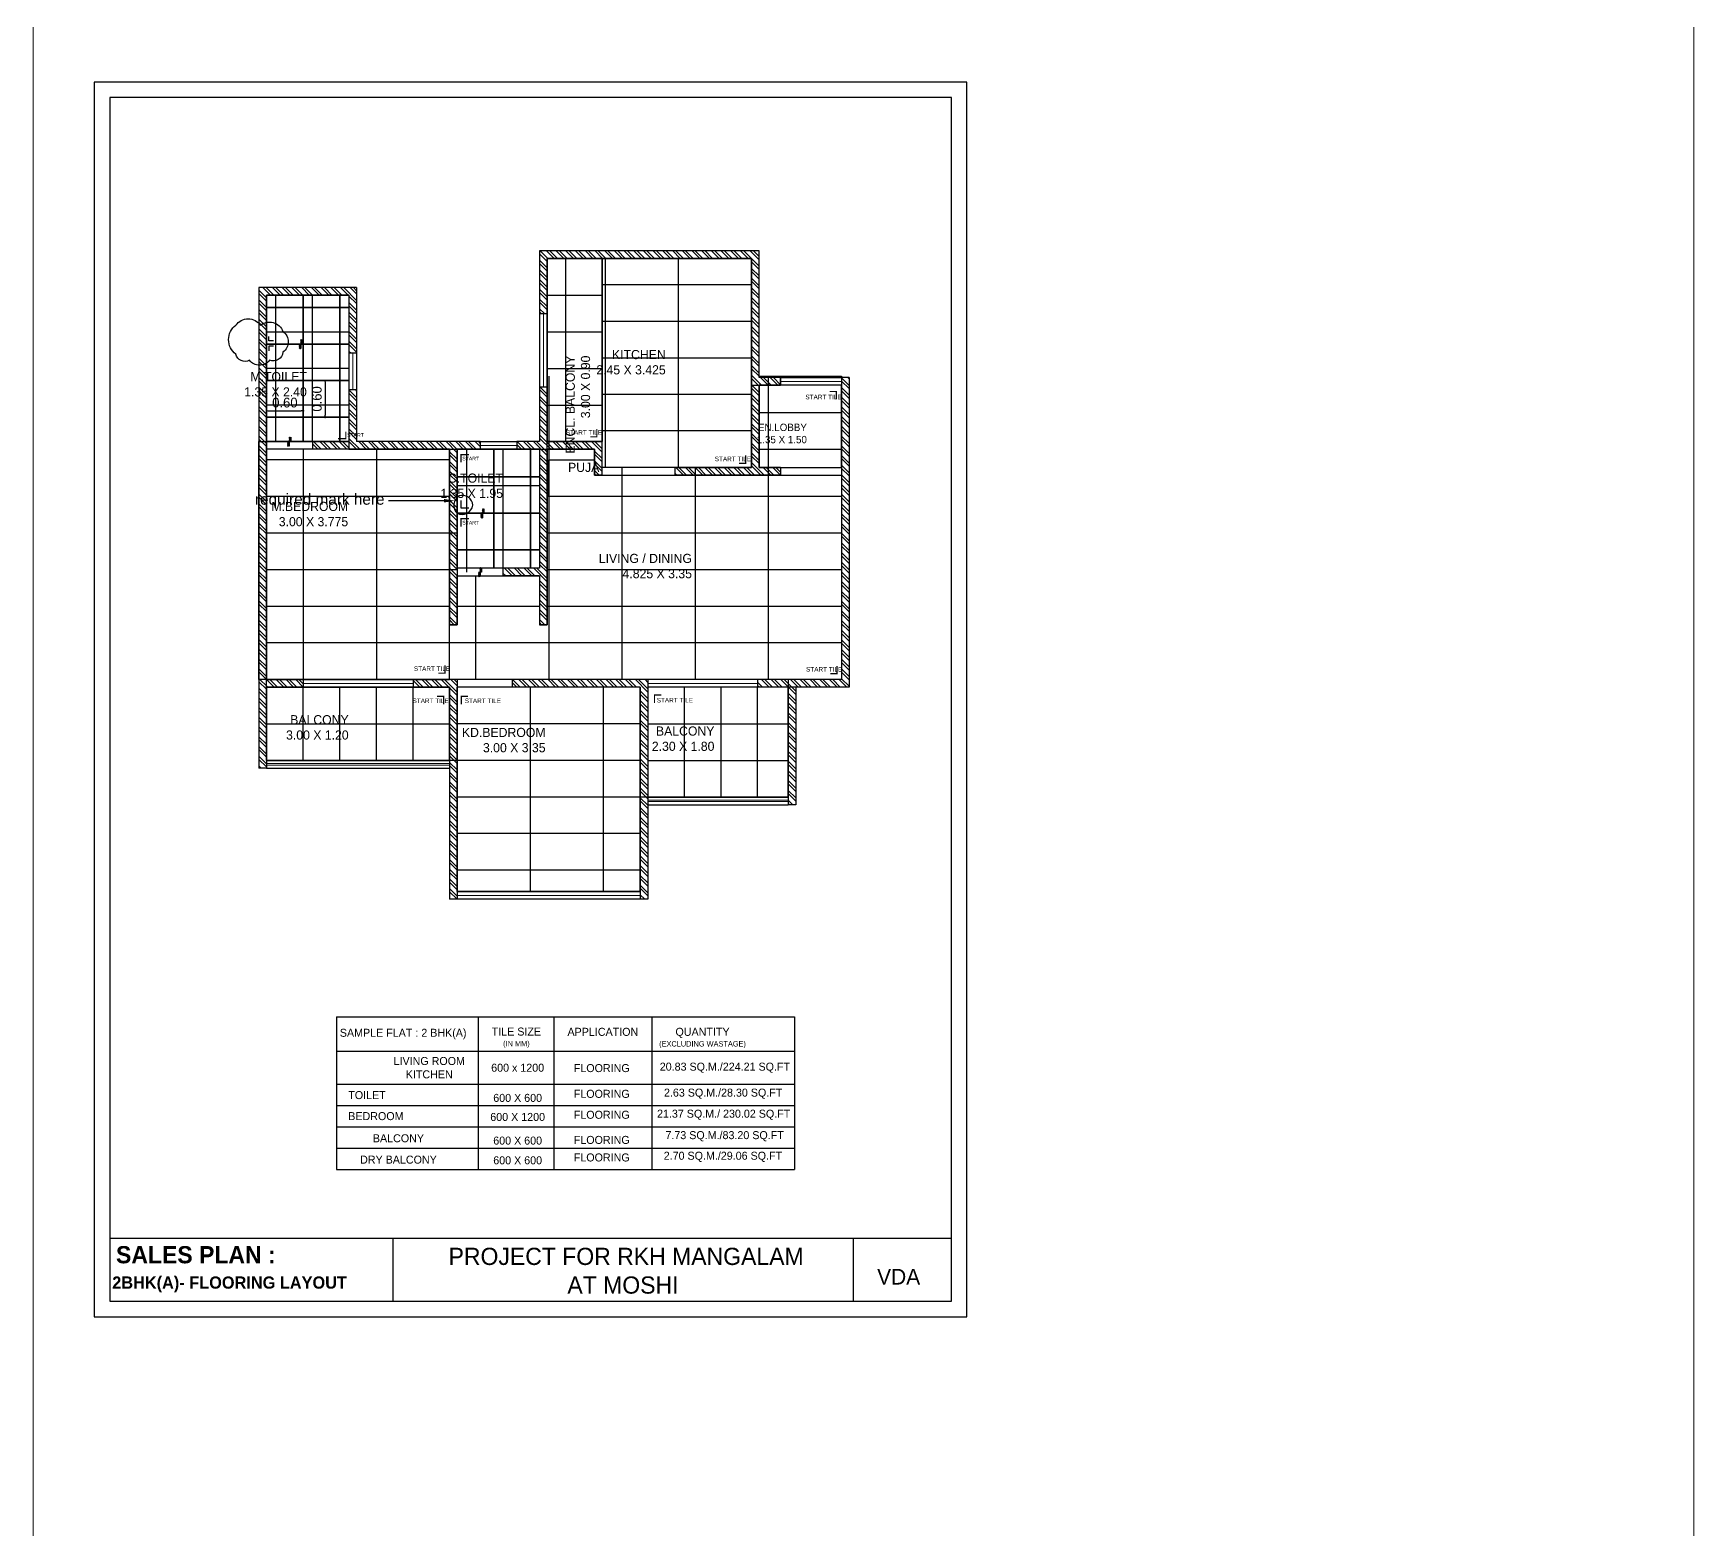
# Model space of a CAD drawing. Header units: metres. Extents: x 494 to 1845, y -666 to 1061.
# Drawn here: x 1778.69 to 1805.92, y 258.96 to 283.49 of the extents above; entities that cross this region are included whole.
import ezdxf
from ezdxf import colors
from ezdxf.entities.mleader import LeaderData, LeaderLine
from ezdxf.math import Vec2, Vec3

# ---------------------------------------------------------------- set-up
doc = ezdxf.new("R2010")
doc.units = ezdxf.units.M
doc.header["$MEASUREMENT"] = 0
doc.linetypes.add('1', pattern=[0])
doc.layers.get('Defpoints').update_dxf_attribs({"color": 12})
for name, color, linetype, lineweight in [('01 WALL', 7, 'Continuous', 25), ('04 TEXT', 7, 'Continuous', 13), ('07 TEXT', 7, 'Continuous', 13), ('A-Wall Hatch', 8, 'Continuous', 9), ('DIMENSION', 8, 'Continuous', 5), ('VDA-DOOR', 23, 'Continuous', 5), ('VDA-RAILING', 25, 'Continuous', 5), ('VDA-SLIDING DOOR', 4, 'Continuous', 9), ('VDA-WALL', 250, 'Continuous', 25), ('VDA-WINDOW', 5, 'Continuous', 9)]:
    doc.layers.add(name, color=color, linetype=linetype, lineweight=lineweight)
for name, color, linetype in [('A-AREA', 1, 'Continuous'), ('MLC', 6, 'Continuous'), ('SHEET', 7, 'Continuous'), ('TEXT', 7, 'Continuous'), ('TILE DROP', 180, '1'), ('TILES', 4, '1'), ('VDA-TEXT', 250, '1'), ('VDA-WALL BELOW', 8, 'Continuous')]:
    doc.layers.add(name, color=color, linetype=linetype)
doc.styles.add('arial', font='arial.ttf', dxfattribs={"height": 0.3})
doc.styles.add('NAME PLATE', font='arial.ttf')
doc.styles.add('RS', font='GOTHIC.TTF')
doc.styles.get("Standard").update_dxf_attribs({"font": 'arial.ttf'})
doc.dimstyles.new('SMALL-1', dxfattribs={"dimtxt": 0.16, "dimasz": 0.035, "dimexe": 0, "dimexo": 0.1, "dimgap": 0.05, "dimtad": 1, "dimzin": 0, "dimdsep": 46, "dimtxsty": 'RS', "dimblk": 'DOT', "dimcen": 2.5, "dimclrd": 256, "dimclre": 256, "dimclrt": 5, "dimadec": 0, "dimazin": 0, "dimtfac": 1, "dimtdec": 3, "dimtofl": 0, "dimtmove": 0, "dimatfit": 3, "dimfxl": 0, "dimtolj": 1, "dimtzin": 0, "dimarcsym": 0})
pattern_1 = [(135, (-4e-16, 0.375), (-0.00441942, -0.00441942), [])]

# ---------------------------------------------------------------- blocks, each defined once
blk = doc.blocks.new('TT-level diff-flat-14')
at = {"layer": 'TILE DROP'}
h = blk.add_hatch(dxfattribs=at)
h.set_pattern_fill('ANSI31', color=256, scale=0.05, angle=90, style=0)
h.set_pattern_definition(pattern_1)
h.paths.add_polyline_path([(-0.075, 0.025), (-0.075, 0), (0, 0), (0, 0.025)])
h = blk.add_hatch(dxfattribs=at)
h.set_pattern_fill('ANSI31', color=256, scale=0.05, angle=90, style=0)
h.set_pattern_definition(pattern_1)
h.paths.add_polyline_path([(0, 0), (0, -0.025), (0.075, -0.025), (0.075, 0)])
for points in [[(0, 0), (-0.075, 0)], [(0.075, -0.025), (0, -0.025), (0, 0), (-0.075, 0)]]:
    blk.add_lwpolyline(points, dxfattribs=at)
blk = doc.blocks.new('SAFSDFADF')
at = {"layer": 'A-Wall Hatch', "ltscale": 0.1}
h = blk.add_hatch(dxfattribs=at)
h.set_pattern_fill('ANSI32', color=256, scale=0.3, angle=270)
h.set_pattern_definition([(315, (-3.3, -3.475), (0.0795495, 0.0795495), []), (315, (-3.3, -3.52803), (0.0795495, 0.0795495), [])])
h.paths.add_polyline_path([(-5.075, 6.125), (-4.95, 6.125), (-4.95, 7.025), (-1.6, 7.025), (-1.6, 3.6), (-2.85, 3.6), (-2.85, 3.475), (-1.125, 3.475), (-1.125, 3.6), (-1.475, 3.6), (-1.475, 4.95), (-1.125, 4.95), (-1.125, 5.075), (-1.475, 5.075), (-1.475, 7.15), (-5.075, 7.15)])
h.paths.add_polyline_path([(-9.675, -1.325), (-9.55, -1.325), (-9.55, 6.425), (-8.2, 6.425), (-8.2, 5.475), (-8.075, 5.475), (-8.075, 6.55), (-9.675, 6.55)])
h.paths.add_polyline_path([(-8.8, 3.9), (-6.55, 3.9), (-6.55, 1.025), (-6.425, 1.025), (-6.425, 3.9), (-6.05, 3.9), (-6.05, 4.025), (-8.075, 4.025), (-8.075, 4.875), (-8.2, 4.875), (-8.2, 4.025), (-8.8, 4.025)])
h.paths.add_polyline_path([(-5.525, 0), (-3.425, 0), (-3.425, -3.475), (-3.3, -3.475), (-3.3, 0.125), (-5.525, 0.125)])
h.paths.add_polyline_path([(-1, 0), (-1, -1.925), (-0.875, -1.925), (-0.875, 0), (0, 0), (0, 5.075), (-0.125, 5.075), (-0.125, 0.125), (-1, 0.125)])
h.paths.add_polyline_path([(-5.45, 3.9), (-5.45, 4.025), (-5.075, 4.025), (-5.075, 4.925), (-4.95, 4.925), (-4.95, 4.025), (-4.05, 4.025), (-4.05, 3.475), (-4.175, 3.475), (-4.175, 3.9), (-4.95, 3.9), (-4.95, 1.025), (-5.075, 1.025), (-5.075, 1.825), (-5.675, 1.825), (-5.675, 1.95), (-5.075, 1.95), (-5.075, 3.9), (-5.444, 3.9), (-5.444, 3.9)])
h.paths.add_polyline_path([(-7.15, 0), (-6.55, 0), (-6.55, -3.475), (-6.425, -3.475), (-6.425, 0.125), (-7.15, 0.125)])
h.paths.add_polyline_path([(-9.55, 0), (-9.55, 0.125), (-8.95, 0.125), (-8.95, 0)])
h.paths.add_polyline_path([(-1.5, 0), (-1.5, 0.125), (-1, 0.125), (-1, 0)])
at = {"color": 6}
for points in [[(-4.95, 4.025), (-4.05, 4.025), (-4.05, 7.025), (-4.95, 7.025)], [(-1.6, 3.6), (-4.05, 3.6), (-4.05, 7.025), (-1.6, 7.025)], [(-8.2, 4.025), (-9.55, 4.025), (-9.55, 6.425), (-8.2, 6.425)], [(-1.475, 3.6), (-0.125, 3.6), (-0.125, 4.95), (-1.475, 4.95)], [(-6.55, 3.9), (-9.55, 3.9), (-9.55, 0.125), (-6.55, 0.125)], [(-0.125, 0.125), (-4.95, 0.125), (-6.55, 0.125), (-6.55, 1.025), (-6.425, 1.025), (-6.425, 1.825), (-5.075, 1.825), (-5.075, 1.025), (-4.95, 1.025), (-4.95, 3.475), (-4.95, 3.9), (-4.175, 3.9), (-4.175, 3.475), (-0.125, 3.475)], [(-5.075, 1.95), (-6.425, 1.95), (-6.425, 3.9), (-5.075, 3.9)], [(-3.3, -1.8), (-1, -1.8), (-1, 0), (-3.3, 0)], [(-9.55, -1.2), (-6.55, -1.2), (-6.55, 0), (-9.55, 0)], [(-3.425, 0), (-6.425, 0), (-6.425, -3.35), (-3.425, -3.35)]]:
    blk.add_lwpolyline(points, close=True, dxfattribs=at)
blk.add_lwpolyline([(-9.55, 0.125), (-9.675, 0.125), (-9.675, 4.025), (-9.55, 4.025)], close=True)
at = {"layer": '01 WALL', "color": 23, "const_width": 0.02}
for points in [[(-0.317, 4.847), (-0.208, 4.847), (-0.208, 4.718)], [(-8.252, 4.186), (-8.252, 4.072), (-8.381, 4.072)], [(-4.245, 4.103), (-4.136, 4.103), (-4.136, 4.232)], [(-6.363, 3.684), (-6.363, 3.813), (-6.234, 3.813)], [(-6.363, 2.634), (-6.363, 2.763), (-6.234, 2.763)], [(-6.735, 0.231), (-6.626, 0.231), (-6.626, 0.36)], [(-0.307, 0.221), (-0.198, 0.221), (-0.198, 0.35)], [(-6.758, -0.151), (-6.649, -0.151), (-6.649, -0.28)], [(-6.25, -0.151), (-6.359, -0.151), (-6.359, -0.28)], [(-3.08, -0.129), (-3.19, -0.129), (-3.19, -0.257)]]:
    blk.add_lwpolyline(points, dxfattribs=at)
at = {"layer": '01 WALL', "color": 23, "const_width": 0.02, "elevation": -0.001}
blk.add_lwpolyline([(-1.804, 3.669), (-1.695, 3.669), (-1.695, 3.798)], dxfattribs=at)
at = {"layer": 'A-AREA'}
blk.add_lwpolyline([(-9.55, 6.425), (-8.2, 6.425), (-8.2, 3.9), (-4.95, 3.9), (-4.95, 7.025), (-1.6, 7.025), (-1.6, 4.95), (-1.125, 4.95), (-1.125, 5.075), (-0.125, 5.075), (-0.125, 0.125), (-1, 0.125), (-1, -1.8), (-3.425, -1.8), (-3.425, -3.35), (-6.425, -3.35), (-6.425, -1.2), (-9.55, -1.2), (-9.55, 6.425)], dxfattribs=at)
at = {"layer": 'TILES', "color": 143}
for p, q in [((-4.95, 7.025), (-4.95, 4.025)), ((-4.65, 7.025), (-4.65, 4.025)), ((-4.05, 7.025), (-4.05, 4.025)), ((-4, 7.015), (-4, 3.6)), ((-2.8, 7.015), (-2.8, 3.59)), ((-4.05, 6.6), (-1.6, 6.6)), ((-9.55, 6.425), (-8.2, 6.425)), ((-9.4, 4.025), (-9.4, 6.425)), ((-8.8, 4.025), (-8.8, 6.425)), ((-8.2, 6.425), (-8.2, 4.025)), ((-4.95, 6.425), (-4.05, 6.425)), ((-4.05, 6), (-1.6, 6)), ((-9.55, 5.825), (-8.2, 5.825)), ((-4.95, 5.825), (-4.05, 5.825)), ((-9.55, 5.625), (-8.2, 5.625)), ((-8.2, 5.225), (-9.55, 5.225)), ((-4.95, 5.225), (-4.05, 5.225)), ((-4.05, 5.4), (-1.6, 5.4)), ((-4.925, 5.1), (-4.925, 0.125)), ((-1.475, 5.1), (-0.125, 5.1)), ((-1.325, 5.1), (-1.325, 0.125)), ((-1.125, 5.1), (-0.125, 5.1)), ((-0.125, 5.1), (-0.125, 0.125)), ((-1.6, 4.8), (-4.05, 4.8)), ((-8.2, 4.625), (-9.55, 4.625)), ((-4.95, 4.625), (-4.05, 4.625)), ((-1.475, 4.5), (-0.125, 4.5)), ((-1.6, 4.2), (-4.05, 4.2)), ((-9.55, 4.025), (-8.2, 4.025)), ((-8.95, 3.9), (-8.95, 0.125)), ((-7.75, 3.9), (-7.75, 0.125)), ((-6.425, 3.9), (-6.425, 1.95)), ((-6.275, 3.9), (-6.275, 1.887)), ((-5.675, 3.9), (-5.675, 1.95)), ((-4.95, 4.025), (-4.05, 4.025)), ((-4.925, 3.9), (-4.925, 0.125)), ((-1.475, 3.9), (-0.125, 3.9)), ((-6.55, 3.725), (-9.55, 3.725)), ((-1.6, 3.6), (-4.05, 3.6)), ((-3.725, 3.6), (-3.725, 0.125)), ((-2.525, 3.6), (-2.525, 0.125)), ((-1.125, 3.6), (-0.125, 3.6)), ((-5.075, 3.3), (-6.425, 3.3)), ((-6.55, 3.125), (-9.55, 3.125)), ((-0.125, 3.125), (-4.95, 3.125)), ((-5.075, 2.85), (-6.425, 2.85)), ((-6.425, 2.525), (-9.55, 2.525)), ((-0.125, 2.525), (-4.95, 2.525)), ((-5.075, 2.25), (-6.425, 2.25)), ((-6.425, 1.925), (-9.55, 1.925)), ((-5.075, 1.95), (-6.425, 1.95)), ((-0.125, 1.925), (-4.95, 1.925)), ((-6.125, 1.825), (-6.125, 0.125)), ((-6.55, 1.325), (-9.55, 1.325)), ((-5.075, 1.325), (-6.425, 1.325)), ((-0.125, 1.325), (-4.95, 1.325)), ((-6.425, 0.725), (-9.55, 0.725)), ((-0.125, 0.725), (-6.488, 0.725)), ((-0.125, 0.125), (-9.55, 0.125)), ((-9.55, -1.2), (-9.55, 0)), ((-9.55, 0), (-6.55, 0)), ((-8.95, -1.2), (-8.95, 0)), ((-8.35, -1.2), (-8.35, 0)), ((-7.75, -1.2), (-7.75, 0)), ((-7.15, -1.2), (-7.15, 0)), ((-6.55, -1.2), (-6.55, 0)), ((-3.425, 0), (-6.425, 0)), ((-6.425, -3.35), (-6.425, 0)), ((-5.225, -3.35), (-5.225, 0)), ((-4.025, -3.35), (-4.025, 0)), ((-2.7, -1.8), (-2.7, 0)), ((-2.1, -1.8), (-2.1, 0)), ((-1.5, -1.8), (-1.5, 0)), ((-9.55, -0.6), (-6.55, -0.6)), ((-3.425, -0.6), (-6.425, -0.6)), ((-3.3, -0.6), (-1, -0.6)), ((-9.55, -1.2), (-6.55, -1.2)), ((-3.425, -1.2), (-6.425, -1.2)), ((-3.3, -1.2), (-1, -1.2)), ((-3.425, -1.8), (-6.425, -1.8)), ((-3.3, -1.8), (-1, -1.8)), ((-3.425, -2.4), (-6.425, -2.4)), ((-3.425, -3), (-6.425, -3))]:
    blk.add_line(p, q, dxfattribs=at)
at = {"layer": 'TILES'}
blk.add_lwpolyline([(-2.85, 3.6), (-1.6, 3.6)], dxfattribs=at)
at = {"layer": 'VDA-DOOR'}
blk.add_line((-1.125, 5.013), (-0.125, 5.013), dxfattribs=at)
at = {"layer": 'VDA-RAILING'}
for p, q in [((-9.55, -1.25), (-6.55, -1.25)), ((-9.55, -1.275), (-6.55, -1.275)), ((-3.3, -1.85), (-1, -1.85)), ((-3.3, -1.875), (-1, -1.875))]:
    blk.add_line(p, q, dxfattribs=at)
at = {"layer": 'VDA-SLIDING DOOR'}
for p, q in [((-7.15, 0.062), (-8.95, 0.062)), ((-1.5, 0.062), (-3.3, 0.062)), ((-3.425, -3.413), (-6.425, -3.413))]:
    blk.add_line(p, q, dxfattribs=at)
at = {"layer": 'VDA-WALL'}
for p, q in [((-5.075, 7.15), (-5.075, 6.125)), ((-1.475, 7.15), (-5.075, 7.15)), ((-1.475, 5.075), (-1.475, 7.15)), ((-4.95, 7.025), (-4.95, 6.125)), ((-1.6, 7.025), (-4.95, 7.025)), ((-4.05, 3.475), (-4.05, 7.025)), ((-1.6, 3.6), (-1.6, 7.025)), ((-9.675, 6.55), (-9.675, -1.325)), ((-8.075, 6.55), (-9.675, 6.55)), ((-8.075, 6.55), (-8.075, 5.475)), ((-9.55, 6.425), (-9.55, 0.125)), ((-8.2, 6.425), (-9.55, 6.425)), ((-8.2, 6.425), (-8.2, 5.475)), ((-5.075, 6.125), (-4.95, 6.125)), ((-8.075, 5.475), (-8.2, 5.475)), ((-5.075, 4.925), (-5.075, 4.025)), ((-5.075, 4.925), (-4.95, 4.925)), ((-4.95, 4.925), (-4.95, 4.025)), ((-1.125, 5.075), (-1.475, 5.075)), ((-1.475, 3.6), (-1.475, 4.95)), ((-1.125, 4.95), (-1.475, 4.95)), ((-1.125, 5.075), (-1.125, 4.95)), ((-0.125, 5.075), (-0.125, 0.125)), ((0, 5.075), (-0.125, 5.075)), ((0, 5.075), (0, 0)), ((-8.2, 4.875), (-8.2, 4.025)), ((-8.075, 4.875), (-8.2, 4.875)), ((-8.075, 4.875), (-8.075, 4.025)), ((-8.2, 4.025), (-8.8, 4.025)), ((-8.8, 4.025), (-8.8, 3.9)), ((-6.55, 3.9), (-8.8, 3.9)), ((-6.05, 4.025), (-8.075, 4.025)), ((-6.55, 3.9), (-6.55, 1.025)), ((-6.425, 3.9), (-6.425, 1.025)), ((-6.05, 3.9), (-6.425, 3.9)), ((-6.05, 4.025), (-6.05, 3.9)), ((-5.075, 4.025), (-5.45, 4.025)), ((-5.45, 4.025), (-5.45, 3.9)), ((-5.075, 3.9), (-5.45, 3.9)), ((-5.075, 3.9), (-5.075, 1.95)), ((-4.05, 4.025), (-4.95, 4.025)), ((-4.95, 3.9), (-4.95, 1.025)), ((-4.175, 3.9), (-4.95, 3.9)), ((-4.175, 3.475), (-4.175, 3.9)), ((-1.6, 3.6), (-2.85, 3.6)), ((-2.85, 3.475), (-2.85, 3.6)), ((-1.125, 3.6), (-1.475, 3.6)), ((-1.125, 3.6), (-1.125, 3.475)), ((-4.05, 3.475), (-4.175, 3.475)), ((-1.125, 3.475), (-2.85, 3.475)), ((-5.075, 1.95), (-5.675, 1.95)), ((-5.675, 1.95), (-5.675, 1.825)), ((-5.075, 1.825), (-5.675, 1.825)), ((-5.075, 1.825), (-5.075, 1.025)), ((-6.425, 1.025), (-6.55, 1.025)), ((-4.95, 1.025), (-5.075, 1.025)), ((-8.95, 0.125), (-9.55, 0.125)), ((-9.55, 0), (-9.55, -1.325)), ((-8.95, 0), (-9.55, 0)), ((-8.95, 0.125), (-8.95, 0)), ((-6.425, 0.125), (-7.15, 0.125)), ((-7.15, 0.125), (-7.15, 0)), ((-6.55, 0), (-7.15, 0)), ((-6.55, 0), (-6.55, -3.475)), ((-6.425, 0.125), (-6.425, -3.475)), ((-3.3, 0.125), (-5.525, 0.125)), ((-5.525, 0.125), (-5.525, 0)), ((-3.425, 0), (-5.525, 0)), ((-3.425, 0), (-3.425, -3.475)), ((-3.3, 0.125), (-3.3, -3.475)), ((-0.125, 0.125), (-1.5, 0.125)), ((-1.5, 0.125), (-1.5, 0)), ((0, 0), (-1.5, 0)), ((-1, 0.125), (-1, -1.925)), ((-0.875, 0), (-0.875, -1.925)), ((-9.55, -1.325), (-9.675, -1.325)), ((-0.875, -1.925), (-1, -1.925)), ((-6.425, -3.475), (-6.55, -3.475)), ((-3.3, -3.475), (-3.425, -3.475))]:
    blk.add_line(p, q, dxfattribs=at)
at = {"layer": 'VDA-WALL BELOW'}
for p, q in [((-5.075, 6.125), (-5.075, 4.925)), ((-4.95, 6.125), (-4.95, 4.925)), ((-8.075, 5.475), (-8.075, 4.875)), ((-6.05, 4.025), (-5.444, 4.025)), ((-5.444, 3.9), (-6.044, 3.9)), ((-7.15, 0.125), (-8.95, 0.125)), ((-7.15, 0), (-8.95, 0)), ((-1.5, 0.125), (-3.3, 0.125)), ((-1, 0), (-3.3, 0)), ((-9.55, -1.2), (-6.55, -1.2)), ((-9.55, -1.325), (-6.55, -1.325)), ((-3.3, -1.8), (-1, -1.8)), ((-3.3, -1.925), (-1, -1.925)), ((-3.425, -3.35), (-6.425, -3.35)), ((-3.425, -3.475), (-6.425, -3.475))]:
    blk.add_line(p, q, dxfattribs=at)
at = {"layer": 'VDA-WINDOW'}
for p, q in [((-5.013, 6.125), (-5.013, 4.925)), ((-8.138, 5.475), (-8.138, 4.875)), ((-5.444, 3.963), (-6.044, 3.963))]:
    blk.add_line(p, q, dxfattribs=at)
at = {"layer": 'TILE DROP', "rotation": 90}
for p in [(-8.991, 5.625), (-9.18, 4.025), (-6.012, 2.85), (-6.05, 1.887)]:
    blk.add_blockref('TT-level diff-flat-14', p, dxfattribs=at)
at = {"layer": '07 TEXT', "color": 7, "char_height": 0.075, "width": 0.87678, "style": 'arial'}
for s, insert, attachment_point in [('START TILE ', (-0.123, 4.718, 0.001), 9), ('START TILE ', (-4.051, 4.137, 0.001), 9), ('START TILE ', (-1.609, 3.703), 9), ('START TILE ', (-6.541, 0.265, 0.001), 9), ('START TILE ', (-0.112, 0.255, 0.001), 9), ('START TILE ', (-6.564, -0.185, 0.001), 3), ('\\pi0.14195;START TILE ', (-6.444, -0.185, 0.001), 1), ('\\pi0.14195;START TILE ', (-3.296, -0.175, 0.001), 1)]:
    blk.add_mtext(s, dxfattribs=dict(at, insert=insert, attachment_point=attachment_point))
at = {"layer": 'VDA-TEXT', "width": 1.314504061156185e-11, "style": 'arial'}
for s, insert, char_height, attachment_point in [('\\pi0.73399;{\\fCentury Gothic|b0|i0|c0|p34;KITCHEN  }\\P\\pi0.57038;{\\fCentury Gothic|b0|i0|c0|p34;2.45 X 3.425}', (-3.007, 5.527), 0.15, 3), ('\\pi0.58006;{\\fCentury Gothic|b0|i0|c0|p34;M.TOILET  }\\P\\pi0.47855;{\\fCentury Gothic|b0|i0|c0|p34;1.35 X 2.40}', (-8.891, 4.763), 0.15, 9), ('\\pi0.42212;{\\fCentury Gothic|b0|i0|c0|p34;EN.LOBBY }\\P\\pi0.38284;{\\fCentury Gothic|b0|i0|c0|p34;1.35 X 1.50}', (-0.692, 4.319), 0.12, 3), ('{\\fCentury Gothic|b0|i0|c0|p34;PUJA}', (-4.608, 3.526), 0.15, 7), ('\\pi0.58873;{\\fCentury Gothic|b0|i0|c0|p34;C.TOILET  }\\P\\pi0.47733;{\\fCentury Gothic|b0|i0|c0|p34;1.35 X 1.95}', (-5.675, 3.502), 0.15, 3), ('\\pi0.63661;{\\fCentury Gothic|b0|i0|c0|p34;M.BEDROOM  }\\P\\pi0.71268;{\\fCentury Gothic|b0|i0|c0|p34;3.00 X 3.775}', (-8.213, 2.636), 0.15, 9), ('\\pi0.77845;{\\fCentury Gothic|b0|i0|c0|p34;LIVING / DINING }\\P\\pi1.01105;{\\fCentury Gothic|b0|i0|c0|p34;4.825 X 3.35}', (-2.577, 2.186), 0.15, 3), ('\\pi0.53255;{\\fCentury Gothic|b0|i0|c0|p34;BALCONY  }\\P\\pi0.51205;{\\fCentury Gothic|b0|i0|c0|p34;3.00 X 1.20}', (-8.205, -0.458), 0.15, 3), ('\\pi0.66980;{\\fCentury Gothic|b0|i0|c0|p34;KD.BEDROOM  }\\P\\pi0.85059;{\\fCentury Gothic|b0|i0|c0|p34;3.00 X 3.35}', (-4.977, -0.666), 0.15, 3), ('\\pi0.53367;{\\fCentury Gothic|b0|i0|c0|p34;BALCONY  }\\P\\pi0.51373;{\\fCentury Gothic|b0|i0|c0|p34;2.30 X 1.80}', (-2.208, -0.643), 0.15, 3)]:
    blk.add_mtext(s, dxfattribs=dict(at, insert=insert, char_height=char_height, attachment_point=attachment_point))
at = {"layer": 'VDA-TEXT', "insert": (-4.647, 5.435), "char_height": 0.15, "width": 1.314504061156185e-11, "attachment_point": 3, "rotation": 90, "style": 'arial'}
blk.add_mtext('\\pi0.79354;{\\fCentury Gothic|b0|i0|c0|p34;ENCL. BALCONY   }\\P\\pi1.09706;{\\fCentury Gothic|b0|i0|c0|p34;3.00 X 0.90}', dxfattribs=at)
at = {"layer": 'VDA-TEXT', "color": 7, "char_height": 0.06, "width": 0.95178, "style": 'arial'}
for s, insert, attachment_point in [('START ', (-7.955, 4.103), 9), ('\\pi0.33747;START  ', (-6.679, 3.716), 7), ('\\pi0.33747;START  ', (-6.679, 2.666), 7)]:
    blk.add_mtext(s, dxfattribs=dict(at, insert=insert, attachment_point=attachment_point))
blk = doc.blocks.new('_Dot')
at = {"color": 0, "linetype": 'ByBlock', "lineweight": -2}
blk.add_line((-0.5, 0), (-1, 0), dxfattribs=at)
at = {"color": 0, "linetype": 'ByBlock', "const_width": 0.5}
blk.add_lwpolyline([(-0.25, 0, 1), (0.25, 0, 1)], format="xyb", close=True, dxfattribs=at)
blk = doc.blocks.new('*D1280')
at = {"layer": 'Defpoints', "color": 0}
for p in [(1782.519, 277.195), (1783.118, 277.3), (1783.118, 277.195)]:
    blk.add_point(p, dxfattribs=at)
at = {"layer": 'MLC', "lineweight": -2}
for p, q in [((1782.519, 277.295), (1782.519, 277.3)), ((1782.554, 277.3), (1783.083, 277.3)), ((1783.118, 277.295), (1783.118, 277.3))]:
    blk.add_line(p, q, dxfattribs=at)
at = {"layer": 'MLC', "lineweight": -2, "xscale": 0.035, "yscale": 0.035, "zscale": 0.035, "rotation": 180}
blk.add_blockref('_Dot', (1782.519, 277.3), dxfattribs=at)
at = {"layer": 'MLC', "lineweight": -2, "xscale": 0.035, "yscale": 0.035, "zscale": 0.035}
blk.add_blockref('_Dot', (1783.118, 277.3), dxfattribs=at)
at = {"layer": 'MLC', "color": 5, "insert": (1782.818, 277.434), "char_height": 0.16, "attachment_point": 5, "style": 'RS'}
blk.add_mtext('\\A1;0.60', dxfattribs=at)
blk = doc.blocks.new('*D1281')
at = {"layer": 'Defpoints', "color": 0}
for p in [(1783.084, 277.795), (1783.084, 277.195), (1783.476, 277.195)]:
    blk.add_point(p, dxfattribs=at)
at = {"layer": 'MLC', "lineweight": -2}
for p, q in [((1783.296, 277.795), (1783.476, 277.795)), ((1783.476, 277.76), (1783.476, 277.23)), ((1783.296, 277.195), (1783.476, 277.195))]:
    blk.add_line(p, q, dxfattribs=at)
at = {"layer": 'MLC', "lineweight": -2, "xscale": 0.035, "yscale": 0.035, "zscale": 0.035}
for p, rotation in [((1783.476, 277.795), 90), ((1783.476, 277.195), 270)]:
    blk.add_blockref('_Dot', p, dxfattribs=dict(at, rotation=rotation))
at = {"layer": 'MLC', "color": 5, "insert": (1783.342, 277.495), "char_height": 0.16, "attachment_point": 5, "rotation": 90, "style": 'RS'}
blk.add_mtext('\\A1;0.60', dxfattribs=at)

msp = doc.modelspace()

# ---------------------------------------------------------------- linework, layer by layer
at = {"color": 7, "lineweight": 25}
for p, q in [((1783.6622, 267.3681), (1783.6622, 264.8668)), ((1783.6622, 267.3681), (1791.1758, 267.3681)), ((1791.1758, 267.3681), (1791.1758, 264.8668)), ((1783.6622, 264.8668), (1791.1758, 264.8668))]:
    msp.add_line(p, q, dxfattribs=at)
at = {"color": 8, "lineweight": 25}
for p, q in [((1785.9851, 267.3681), (1785.9851, 264.8668)), ((1787.2295, 267.3681), (1787.2295, 264.8668)), ((1788.8363, 267.3681), (1788.8363, 264.8668)), ((1783.6622, 266.805), (1791.1758, 266.805)), ((1783.6622, 266.2663), (1791.1758, 266.2663)), ((1783.6622, 265.9165), (1791.1758, 265.9165)), ((1783.6622, 265.5666), (1791.1758, 265.5666)), ((1783.6622, 265.2167), (1791.1758, 265.2167))]:
    msp.add_line(p, q, dxfattribs=at)
at = {"layer": '01 WALL'}
for p, q in [((1779.946, 263.7428), (1793.746, 263.7428)), ((1784.5949, 262.707), (1784.5949, 263.7428)), ((1792.1367, 263.7428), (1792.1367, 262.707))]:
    msp.add_line(p, q, dxfattribs=at)
at = {"layer": 'DIMENSION', "color": 6}
for p, q in [((1778.6918, 309.3611), (1778.6918, 165.2476)), ((1805.9172, 309.3611), (1805.9172, 165.2476))]:
    msp.add_line(p, q, dxfattribs=at)
at = {"layer": 'MLC'}
for points in [[(1782.5185, 279.195), (1783.1185, 279.195), (1783.1185, 278.995), (1782.5185, 278.995)], [(1783.1185, 279.195), (1783.7185, 279.195), (1783.7185, 278.995), (1783.1185, 278.995)], [(1783.7184, 279.195), (1783.8686, 279.195), (1783.8686, 278.995), (1783.7184, 278.995)], [(1782.5185, 278.995), (1783.1185, 278.995), (1783.1185, 278.395), (1782.5185, 278.395)], [(1783.1185, 278.995), (1783.7185, 278.995), (1783.7185, 278.395), (1783.1185, 278.395)], [(1783.7184, 278.995), (1783.8686, 278.995), (1783.8686, 278.395), (1783.7184, 278.395)], [(1782.5186, 278.395), (1783.1186, 278.395), (1783.1186, 277.795), (1782.5186, 277.795)], [(1783.1184, 278.395), (1783.7184, 278.395), (1783.7184, 277.795), (1783.1184, 277.795)], [(1783.7184, 278.395), (1783.8685, 278.395), (1783.8685, 277.795), (1783.7184, 277.795)], [(1782.5186, 277.795), (1783.1186, 277.795), (1783.1186, 277.195), (1782.5186, 277.195)], [(1783.1183, 277.795), (1783.7184, 277.795), (1783.7184, 277.195), (1783.1183, 277.195)], [(1783.7183, 277.795), (1783.8684, 277.795), (1783.8684, 277.195), (1783.7183, 277.195)], [(1782.5185, 277.1949), (1783.1185, 277.1949), (1783.1185, 276.795), (1782.5185, 276.795)], [(1783.1183, 277.1949), (1783.7183, 277.1949), (1783.7183, 276.795), (1783.1183, 276.795)], [(1783.7182, 277.195), (1783.8684, 277.195), (1783.8684, 276.795), (1783.7182, 276.795)], [(1785.6436, 276.6702), (1786.2436, 276.6702), (1786.2436, 276.22), (1785.6436, 276.22)], [(1786.2437, 276.6701), (1786.8437, 276.6701), (1786.8437, 276.22), (1786.2437, 276.22)], [(1786.8437, 276.67), (1786.9934, 276.67), (1786.9934, 276.22), (1786.8437, 276.22)], [(1785.6437, 276.22), (1786.2437, 276.22), (1786.2437, 275.62), (1785.6437, 275.62)], [(1786.2438, 276.22), (1786.8438, 276.22), (1786.8438, 275.62), (1786.2438, 275.62)], [(1786.8438, 276.22), (1786.9935, 276.22), (1786.9935, 275.62), (1786.8438, 275.62)], [(1785.6436, 275.62), (1786.2436, 275.62), (1786.2436, 275.02), (1785.6436, 275.02)], [(1786.2437, 275.62), (1786.8437, 275.62), (1786.8437, 275.02), (1786.2437, 275.02)], [(1786.8438, 275.62), (1786.9936, 275.62), (1786.9936, 275.02), (1786.8438, 275.02)], [(1785.6437, 275.02), (1786.2437, 275.02), (1786.2437, 274.72), (1785.6437, 274.72)], [(1786.2438, 275.02), (1786.8438, 275.02), (1786.8438, 274.72), (1786.2438, 274.72)], [(1786.8439, 275.02), (1786.9936, 275.02), (1786.9936, 274.72), (1786.8439, 274.72)]]:
    msp.add_lwpolyline(points, close=True, dxfattribs=at)
at = {"layer": 'MLC', "color": 6}
msp.add_lwpolyline([(1782.014, 278.7057, -0.5), (1782.4184, 278.7057, -0.5), (1782.7869, 278.6018, -0.5), (1782.7869, 278.2616, -0.5), (1782.5674, 278.1291, -0.5), (1782.2366, 278.1291, -0.5), (1782.014, 278.2275, -0.5)], format="xyb", close=True, dxfattribs=at)
for points in [[(1782.6296, 278.4449), (1782.5546, 278.4449), (1782.5546, 278.5199)], [(1782.6296, 278.357), (1782.5546, 278.357), (1782.5546, 278.282)]]:
    msp.add_lwpolyline(points, dxfattribs=at)
msp.add_lwpolyline([(1787.1436, 276.495), (1787.8936, 276.495), (1787.8936, 276.245), (1788.3436, 276.245), (1788.3436, 275.895), (1787.1436, 275.895)], close=True, dxfattribs=at)
at = {"layer": 'MLC'}
msp.add_lwpolyline([(1785.6436, 275.62, 0.5), (1785.8981, 275.7529, 0.5), (1785.6772, 275.9051, 0.5)], format="xyb", close=True, dxfattribs=at)
msp.add_lwpolyline([(1785.8344, 275.7071), (1785.7056, 275.7071), (1785.7056, 275.8323)], dxfattribs=at)
at = {"layer": 'SHEET'}
for points in [[(1794.0002, 282.6889), (1779.6918, 282.6889), (1779.6918, 262.4528), (1794.0002, 262.4528)], [(1793.746, 282.4347), (1779.946, 282.4347), (1779.946, 262.707), (1793.746, 262.707)]]:
    msp.add_lwpolyline(points, close=True, dxfattribs=at)

# ---------------------------------------------------------------- block references
at = {"color": 6}
msp.add_blockref('SAFSDFADF', (1792.0686, 272.77), dxfattribs=at)

# ---------------------------------------------------------------- texts
at = {"layer": '04 TEXT', "insert": (1792.5283, 263.2366), "char_height": 0.256479, "width": 14.186426, "attachment_point": 1}
msp.add_mtext('{\\fCentury Gothic|b0|i0|c0|p34;VDA}', dxfattribs=at)
at = {"layer": 'SHEET', "attachment_point": 5, "style": 'NAME PLATE'}
for s, insert, char_height, width in [('{\\fCentury Gothic|b1|i0|c0|p34;SALES PLAN :}', (1781.3582, 263.4674), 0.281843, 7.2474), ('{\\fCentury Gothic|b0|i0|c0|p34; PROJECT FOR RKH MANGALAM\\PAT MOSHI}', (1788.3606, 263.2051), 0.281843, 7.2474), ('{\\fCentury Gothic|b1|i0|c0|p34;2BHK(A)- FLOORING LAYOUT}', (1781.9112, 262.9826), 0.2, 6.514028)]:
    msp.add_mtext(s, dxfattribs=dict(at, insert=insert, char_height=char_height, width=width))
at = {"layer": 'TEXT', "color": 5, "extrusion": (0.000131408, -1.5262e-05, 1), "insert": (1784.7573, 267.0015), "char_height": 0.131204, "width": 3.401538, "attachment_point": 8, "text_direction": (1, 0, -0.000131)}
msp.add_mtext('{\\fCentury Gothic|b0|i0|c0|p34;SAMPLE FLAT : 2 BHK(A)}', dxfattribs=at)
at = {"layer": 'TEXT', "extrusion": (0.000131408, -1.5262e-05, 1), "char_height": 0.131204, "attachment_point": 8, "text_direction": (1, 0, -0.000131)}
for s, insert, width in [('{\\fCentury Gothic|b0|i0|c0|p34;TILE SIZE\\P\\H0.66667x;(IN MM)}', (1786.6136, 266.8597), 1.66084), ('{\\fCentury Gothic|b0|i0|c0|p34;APPLICATION}', (1788.0313, 267.0546), 1.549102), ('{\\fCentury Gothic|b0|i0|c0|p34;QUANTITY\\H0.66667x; (EXCLUDING WASTAGE)}', (1789.6654, 266.8553), 1.549102), ('{\\fCentury Gothic|b0|i0|c0|p34;LIVING ROOM }\\P{\\fCentury Gothic|b0|i0|c0|p34;KITCHEN}', (1785.1852, 266.3581), 2.702881), ('\\pt2;{\\fCentury Gothic|b0|i0|c0|p34;600 x 1200}', (1786.6344, 266.4664), 1.66084), ('{\\fCentury Gothic|b0|i0|c0|p34;FLOORING}', (1788.0129, 266.4603), 1.66084), ('{\\fCentury Gothic|b0|i0|c0|p34;20.83 SQ.M./224.21 SQ.FT}', (1790.032, 266.4499), 3.314433), ('{\\fCentury Gothic|b0|i0|c0|p34;TOILET }', (1784.1644, 266.0181), 1.66084), ('{\\fCentury Gothic|b0|i0|c0|p34;600 X 600}', (1786.6344, 265.972), 1.66084), ('{\\fCentury Gothic|b0|i0|c0|p34;FLOORING}', (1788.0129, 266.0386), 1.66084), ('{\\fCentury Gothic|b0|i0|c0|p34;2.63 SQ.M./28.30 SQ.FT}', (1790.0034, 266.0242), 2.60269), ('{\\fCentury Gothic|b0|i0|c0|p34;BEDROOM}', (1784.3101, 265.6734), 1.66084), ('{\\fCentury Gothic|b0|i0|c0|p34;600 X 1200}', (1786.6344, 265.6595), 1.66084), ('{\\fCentury Gothic|b0|i0|c0|p34;FLOORING}', (1788.0129, 265.6955), 1.66084), ('{\\fCentury Gothic|b0|i0|c0|p34;21.37 SQ.M./ 230.02 SQ.FT }', (1790.0117, 265.6788), 2.472082), ('{\\fCentury Gothic|b0|i0|c0|p34; 7.73 SQ.M./83.20 SQ.FT}', (1790.003, 265.3273), 3.156027), ('{\\fCentury Gothic|b0|i0|c0|p34;BALCONY}', (1784.6799, 265.31), 1.66084), ('{\\fCentury Gothic|b0|i0|c0|p34;600 X 600}', (1786.6344, 265.2723), 1.66084), ('{\\fCentury Gothic|b0|i0|c0|p34;FLOORING}', (1788.0129, 265.2832), 1.66084), ('{\\fCentury Gothic|b0|i0|c0|p34;DRY BALCONY}', (1784.6799, 264.9602), 1.66084), ('{\\fCentury Gothic|b0|i0|c0|p34;600 X 600}', (1786.6344, 264.949), 1.66084), ('{\\fCentury Gothic|b0|i0|c0|p34;FLOORING}', (1788.0129, 264.9958), 1.66084), ('{\\fCentury Gothic|b0|i0|c0|p34;2.70 SQ.M./29.06 SQ.FT}', (1789.9995, 264.9897), 4.510366)]:
    msp.add_mtext(s, dxfattribs=dict(at, insert=insert, width=width))

# ---------------------------------------------------------------- dimensions: what is measured, and where the dimension line sits
at = {"layer": 'MLC'}
dim = msp.add_linear_dim(base=(1783.4757, 277.1949), p1=(1783.084, 277.795), p2=(1783.084, 277.1949), angle=90, dimstyle='SMALL-1', override={"dimfxl": 0.18, "dimarcsym": 1}, dxfattribs=at)
dim.commit()
dim.dimension.update_dxf_attribs({"geometry": '*D1281', "text_midpoint": (1783.3416, 277.495)})
dim = msp.add_linear_dim(base=(1783.1183, 277.2995), p1=(1782.5185, 277.195), p2=(1783.1183, 277.195), dimstyle='SMALL-1', override={"dimfxl": 0.18, "dimarcsym": 1}, dxfattribs=at)
dim.commit()
dim.dimension.update_dxf_attribs({"geometry": '*D1280', "text_midpoint": (1782.8184, 277.4335)})

# ---------------------------------------------------------------- leaders
ml = msp.add_multileader_mtext('Standard', dxfattribs=at)
ml.set_content('required mark here', color=256)
ml.set_leader_properties()
ml.build(insert=Vec2(0, 0))
ml.multileader.update_dxf_attribs({"dogleg_length": 0.36, "arrow_head_size": 0.18})
ctx = ml.context
ctx.base_point, ctx.char_height, ctx.arrow_head_size, ctx.landing_gap_size, ctx.plane_origin = Vec3(1782.2374, 275.8264), 0.18, 0.18, 0.09, Vec3(1785.605, 275.8264)
notes = []
notes.append((ctx, [(0, (1, 1, 0), (1784.875, 275.8264), (-1, 0), 0.36, [(0, [(1785.605, 275.8264)], 0, [])])]))
ctx.mtext.insert, ctx.mtext.flow_direction = Vec3(1782.3274, 275.9414), 5
for ctx, leaders in notes:
    for number, flags, end, landing, length, lines in leaders:
        leader = LeaderData()
        leader.index, (leader.has_last_leader_line, leader.has_dogleg_vector, leader.attachment_direction) = number, flags
        leader.last_leader_point, leader.dogleg_vector, leader.dogleg_length = Vec3(end), Vec3(landing), length
        for number, points, colour, breaks in lines:
            line = LeaderLine()
            line.index, line.vertices, line.color, line.breaks = number, Vec3.list(points), colors.encode_raw_color(colour), breaks
            leader.lines.append(line)
        ctx.leaders.append(leader)

doc.saveas('drawing.dxf')
